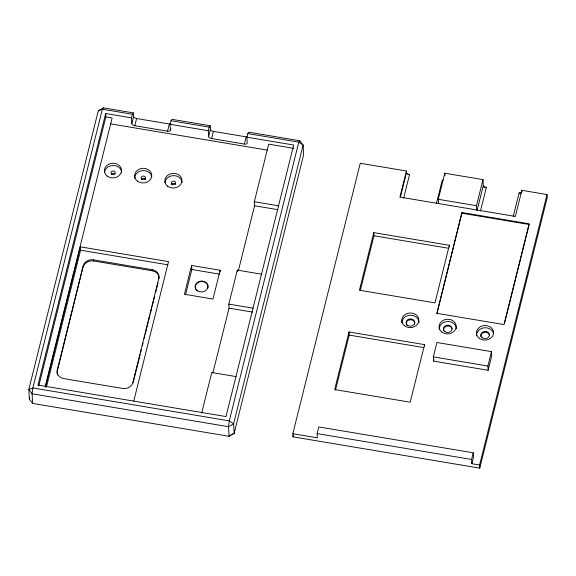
<?xml version="1.0" encoding="UTF-8"?>
<svg xmlns="http://www.w3.org/2000/svg" width="576" height="576" viewBox="0 0 576 576"><rect width="100%" height="100%" fill="white"/><g stroke="black" fill="none" stroke-linecap="round" stroke-linejoin="round"><path stroke-width="0.86" d="M98.294 110.758L28.8 389.498L29.34 399.103L32.638 403.409L229.061 436.306L234.151 433.411L303.646 154.67L303.113 145.066L299.808 140.76L248.818 132.221L247.795 133.589L246.895 137.182L247.219 142.992A3.002 1.512 14 0 1 244.375 144.065L211.637 138.578A3.002 1.512 14 0 1 208.613 136.526L208.282 130.716L209.182 127.116L210.204 125.755L172.015 119.354L170.993 120.722L170.093 124.322L170.417 130.126A3.002 1.512 14 0 1 167.566 131.198L134.827 125.712A3.002 1.512 14 0 1 131.803 123.66L131.479 117.85L132.379 114.25L133.402 112.889L103.392 107.863L98.294 110.758L102.37 109.224L132.379 114.25M29.34 399.103L29.772 397.361M131.479 117.85L105.667 113.53L37.966 385.07L225.994 416.563L293.695 145.022L246.895 137.182M38.808 385.805L105.854 116.878L105.667 113.53M45.101 386.856L112.147 117.936L105.854 116.878M45.396 387.209L80.388 246.845L168.523 261.612L133.747 401.098M46.447 387.072L80.575 250.2L80.388 246.845M57.262 370.015L83.282 265.651A8.59 7.33 -3.2 0 1 93.47 259.855L152.23 269.698A8.59 7.33 -3.2 0 1 158.832 278.302L132.804 382.673A8.59 7.33 -3.2 0 1 122.616 388.462L63.857 378.619A8.59 7.33 -3.2 0 1 57.262 370.015L57.326 371.138A8.59 7.33 -3.2 0 0 57.55 374.926M57.326 371.138L83.282 265.651M131.803 123.66L133.596 116.46L133.402 112.889M134.827 125.712L136.627 118.519A3.002 1.512 14 0 1 133.596 116.46M167.566 131.198L169.358 123.998A3.002 1.512 14 0 0 171.072 123.991M170.417 130.126L170.813 128.527M133.085 382.918L140.242 354.218M140.674 352.476L141.329 349.87M142.409 345.521L143.064 342.907M144.144 338.558L144.799 335.952M145.231 334.21L146.527 328.997M146.966 327.254L148.262 322.034M148.702 320.299L149.998 315.079M150.437 313.337L151.733 308.117M152.172 306.382L153.468 301.162M153.9 299.426L154.555 296.813M155.635 292.464L156.29 289.858M156.722 288.115L158.026 282.895M208.613 136.526L210.406 129.326L210.204 125.755M211.637 138.578L213.43 131.378A3.002 1.512 14 0 1 210.406 129.326M191.606 265.478L184.428 294.271L212.969 299.052L220.147 270.259L191.606 265.478L191.837 269.496L185.53 294.797M244.375 144.065L246.168 136.865A3.002 1.512 14 0 0 247.068 136.944M201.643 413.107L211.766 372.514L236.081 376.582M212.854 373.068L229.039 308.153L228.816 304.128L237.298 270.122L261.605 274.19M238.385 270.677L254.57 205.762L254.34 201.737L268.697 144.158L293.882 148.37M406.426 171L399.917 197.093L515.34 216.425L521.842 190.332L547.027 194.544L547.2 197.676L479.765 468.137L292.997 436.853L292.824 433.728L360.259 163.267L406.426 171L406.512 172.562L400.442 196.913M292.997 436.853L293.436 435.11M292.824 433.728L317.376 437.839L317.138 433.598L318.802 426.938L473.249 452.808L473.486 457.056L471.83 463.709L479.592 465.012L479.765 468.137M349.02 331.978L334.663 389.556L410.206 402.214L424.562 344.628L349.02 331.978L349.193 335.102L335.491 390.067M373.788 232.639L359.431 290.225L434.974 302.882L449.33 245.297L373.788 232.639L373.961 235.771L360.252 290.736M403.682 198.101L409.536 174.614A3.002 1.512 14 0 1 406.512 172.562M436.421 203.58L442.274 180.101A3.002 1.512 14 0 0 443.182 180.173M438.53 203.558L438.293 199.31L444.802 173.218L482.99 179.618L483.314 185.429L477.029 210.65M461.966 212.551L436.838 313.33L503.993 324.576L529.121 223.805L461.966 212.551L436.882 313.999M433.332 356.89L436.918 342.497L491.479 351.634L491.717 355.874L488.131 370.274L433.57 361.13L433.332 356.89L487.894 366.026L488.131 370.274M433.57 361.13L433.987 359.438M476.726 209.952L476.489 205.711L482.99 179.618M480.485 210.967L486.346 187.481A3.002 1.512 14 0 1 483.314 185.429M513.223 216.446L519.077 192.967A3.002 1.512 14 0 0 521.424 192.715M487.894 366.026L491.479 351.634M504.468 323.503L529.157 224.474L462.002 213.228M471.83 463.709L471.593 459.468L473.249 452.808M479.592 465.012L547.027 194.544M103.392 107.863L102.37 109.224L32.875 387.972L32.098 393.804L32.638 403.409M299.808 140.76L298.786 142.128L229.291 420.869L228.521 426.701L229.061 436.306L230.076 434.938M231.71 434.326L234.151 433.411L233.611 423.806L303.113 145.066L298.786 142.128L247.795 133.589M170.993 120.722L209.182 127.116M136.627 118.519L169.358 123.998M213.43 131.378L246.168 136.865M170.093 124.322L208.282 130.716M110.628 123.876L267.278 150.113M407.786 174.319L409.536 174.614M483.696 187.042L486.346 187.481M519.077 192.967L520.841 193.262M438.293 199.31L476.489 205.711M254.34 201.737L278.654 205.812M254.57 205.762L278.014 209.686M373.961 235.771L448.625 248.278M80.575 250.2L167.832 264.816M191.837 269.496L219.506 274.133M83.347 266.767A8.59 7.33 -3.2 0 1 93.535 260.971L152.294 270.814A8.59 7.33 -3.2 0 1 159.012 278.784M228.816 304.128L253.13 308.203M229.039 308.153L252.482 312.077M349.193 335.102L423.864 347.609M317.138 433.598L471.593 459.468M521.842 190.332L521.928 191.894M449.33 245.297L449.417 246.859M444.802 173.218L444.938 175.709M424.562 344.628L424.656 346.19M237.298 270.122L237.384 271.728M220.147 270.259L220.241 271.865M152.23 269.698L152.294 270.814M93.47 259.855L93.535 260.971M197.294 291.096A6.444 5.501 -3.2 0 1 199.627 281.743A6.444 5.501 -3.2 0 1 207.907 288M111.442 174.024A2.146 1.836 -3.2 0 1 115.013 174.01M141.329 179.748A2.146 1.836 -3.2 0 1 145.541 179.734M171.547 184.81A2.146 1.836 -3.2 0 1 175.45 184.133M104.508 172.67A8.59 7.33 -3.2 0 1 113.018 165.47A8.59 7.33 -3.2 0 1 121.658 172.296M134.734 178.366A8.59 7.33 -3.2 0 1 142.495 170.575A8.59 7.33 -3.2 0 1 151.805 176.724M164.945 182.794A8.59 7.33 -3.2 0 1 173.455 175.594A8.59 7.33 -3.2 0 1 182.095 182.419M480.96 336.672A4.291 3.665 -3.2 0 1 484.402 332.352A4.291 3.665 -3.2 0 1 489.398 335.218M443.606 330.415A4.291 3.665 -3.2 0 1 447.048 326.095A4.291 3.665 -3.2 0 1 452.045 328.961M406.872 325.483A4.291 3.665 -3.2 0 1 409.694 319.838A4.291 3.665 -3.2 0 1 414.67 324.137M401.846 322.898A8.59 7.33 -3.2 0 1 410.58 315.202A8.59 7.33 -3.2 0 1 418.99 322.906M439.222 329.544A8.59 7.33 -3.2 0 1 447.473 321.473A8.59 7.33 -3.2 0 1 456.358 328.774M476.575 335.801A8.59 7.33 -3.2 0 1 483.991 327.802A8.59 7.33 -3.2 0 1 493.574 333.598M233.611 423.806L228.521 426.701L32.098 393.804L28.8 389.498L32.875 387.972L229.291 420.869L233.611 423.806M107.208 176.098A8.59 7.33 -3.2 0 0 121.356 171.972A8.59 7.33 -3.2 0 0 110.318 163.634A8.59 7.33 -3.2 0 0 107.208 176.098M137.426 181.159A8.59 7.33 -3.2 0 0 151.574 177.034A8.59 7.33 -3.2 0 0 140.537 168.696A8.59 7.33 -3.2 0 0 137.426 181.159M167.645 186.221A8.59 7.33 -3.2 0 0 181.793 182.095A8.59 7.33 -3.2 0 0 170.755 173.758A8.59 7.33 -3.2 0 0 167.645 186.221M197.273 290.65A6.444 5.501 -3.2 0 0 207.878 287.554A6.444 5.501 -3.2 0 0 199.606 281.297A6.444 5.501 -3.2 0 0 197.273 290.65M172.087 184.306A2.146 1.836 -3.2 0 0 175.622 183.276A2.146 1.836 -3.2 0 0 172.865 181.188A2.146 1.836 -3.2 0 0 172.087 184.306M141.869 179.244A2.146 1.836 -3.2 0 0 145.404 178.214A2.146 1.836 -3.2 0 0 142.646 176.126A2.146 1.836 -3.2 0 0 141.869 179.244M111.65 174.182A2.146 1.836 -3.2 0 0 115.186 173.153A2.146 1.836 -3.2 0 0 112.428 171.065A2.146 1.836 -3.2 0 0 111.65 174.182M404.215 325.57A8.59 7.33 -3.2 0 0 418.586 322.099A8.59 7.33 -3.2 0 0 408.096 313.25A8.59 7.33 -3.2 0 0 404.215 325.57M441.9 332.093A8.59 7.33 -3.2 0 0 456.048 327.967A8.59 7.33 -3.2 0 0 445.01 319.622A8.59 7.33 -3.2 0 0 441.9 332.093M479.254 338.35A8.59 7.33 -3.2 0 0 493.402 334.224A8.59 7.33 -3.2 0 0 482.364 325.879A8.59 7.33 -3.2 0 0 479.254 338.35M407.549 325.303A4.291 3.665 -3.2 0 0 414.619 323.244A4.291 3.665 -3.2 0 0 409.104 319.068A4.291 3.665 -3.2 0 0 407.549 325.303M444.902 331.56A4.291 3.665 -3.2 0 0 451.973 329.501A4.291 3.665 -3.2 0 0 446.458 325.325A4.291 3.665 -3.2 0 0 444.902 331.56M482.256 337.817A4.291 3.665 -3.2 0 0 489.326 335.758A4.291 3.665 -3.2 0 0 483.811 331.582A4.291 3.665 -3.2 0 0 482.256 337.817"/></g></svg>
